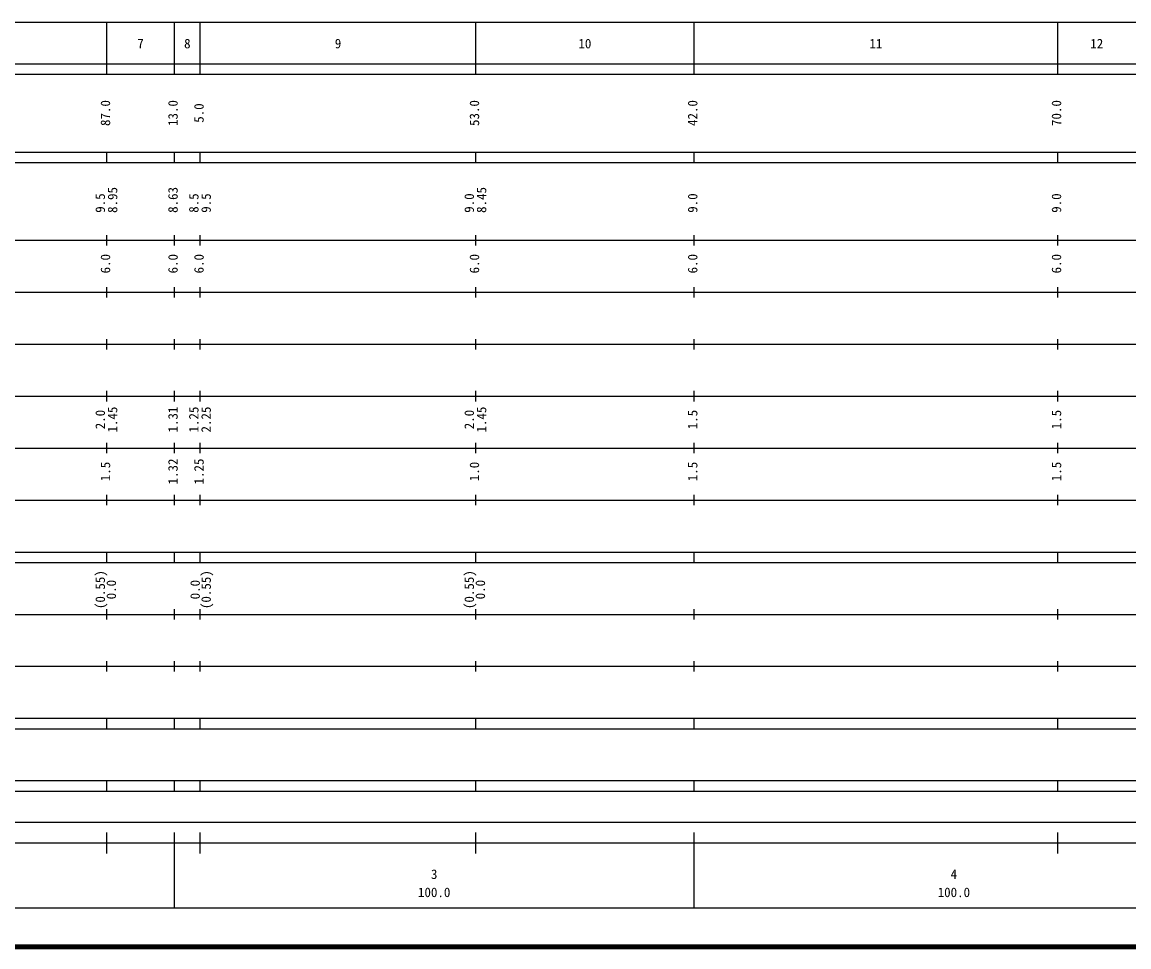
# Model space of a CAD drawing. Units: millimetres on the paper, enlarged 1000 times. Extents: x 40000 to 680000, y 20000 to 380000.
# Drawn here: x 238712 to 451675, y 20000 to 198000 of the extents above; entities that cross this region are included whole.
import ezdxf
from ezdxf.enums import TextEntityAlignment as Align

# ---------------------------------------------------------------- set-up
doc = ezdxf.new("R2010")
doc.units = ezdxf.units.MM
doc.header["$LTSCALE"] = 1000
doc.layers.add('M-TTL', color=2, linetype='Continuous', lineweight=140)
doc.layers.add('M-TTL-BAND', color=7, linetype='Continuous', lineweight=25)
doc.styles.add('ＭＳ ゴシック', font='')
doc.styles.get('ＭＳ ゴシック').set_extended_font_data('MS Gothic')

msp = doc.modelspace()

# ---------------------------------------------------------------- linework, layer by layer
at = {"layer": 'M-TTL'}
msp.add_line((40000, 20000), (680000, 20000), dxfattribs=at)
at = {"layer": 'M-TTL-BAND'}
for p, q in [((68000, 198000), (579000, 198000)), ((255000, 188000), (255000, 198000)), ((268000, 188000), (268000, 198000)), ((273000, 188000), (273000, 198000)), ((326000, 188000), (326000, 198000)), ((368000, 188000), (368000, 198000)), ((438000, 188000), (438000, 198000)), ((40000, 190000), (579000, 190000)), ((40000, 188000), (579000, 188000)), ((40000, 173000), (579000, 173000)), ((255000, 171000), (255000, 173000)), ((268000, 171000), (268000, 173000)), ((273000, 171000), (273000, 173000)), ((326000, 171000), (326000, 173000)), ((368000, 171000), (368000, 173000)), ((438000, 171000), (438000, 173000)), ((40000, 171000), (579000, 171000)), ((40000, 156000), (579000, 156000)), ((255000, 155000), (255000, 157000)), ((268000, 155000), (268000, 157000)), ((273000, 155000), (273000, 157000)), ((326000, 155000), (326000, 157000)), ((368000, 155000), (368000, 157000)), ((438000, 155000), (438000, 157000)), ((255000, 145000), (255000, 147000)), ((268000, 145000), (268000, 147000)), ((273000, 145000), (273000, 147000)), ((326000, 145000), (326000, 147000)), ((368000, 145000), (368000, 147000)), ((438000, 145000), (438000, 147000)), ((46000, 146000), (579000, 146000)), ((255000, 135000), (255000, 137000)), ((268000, 135000), (268000, 137000)), ((273000, 135000), (273000, 137000)), ((326000, 135000), (326000, 137000)), ((368000, 135000), (368000, 137000)), ((438000, 135000), (438000, 137000)), ((52000, 136000), (579000, 136000)), ((46000, 126000), (579000, 126000)), ((255000, 125000), (255000, 127000)), ((268000, 125000), (268000, 127000)), ((273000, 125000), (273000, 127000)), ((326000, 125000), (326000, 127000)), ((368000, 125000), (368000, 127000)), ((438000, 125000), (438000, 127000)), ((52000, 116000), (579000, 116000)), ((255000, 115000), (255000, 117000)), ((268000, 115000), (268000, 117000)), ((273000, 115000), (273000, 117000)), ((326000, 115000), (326000, 117000)), ((368000, 115000), (368000, 117000)), ((438000, 115000), (438000, 117000)), ((255000, 105000), (255000, 107000)), ((268000, 105000), (268000, 107000)), ((273000, 105000), (273000, 107000)), ((326000, 105000), (326000, 107000)), ((368000, 105000), (368000, 107000)), ((438000, 105000), (438000, 107000)), ((46000, 106000), (579000, 106000)), ((40000, 96000), (579000, 96000)), ((255000, 94000), (255000, 96000)), ((268000, 94000), (268000, 96000)), ((273000, 94000), (273000, 96000)), ((326000, 94000), (326000, 96000)), ((368000, 94000), (368000, 96000)), ((438000, 94000), (438000, 96000)), ((40000, 94000), (579000, 94000)), ((49000, 84000), (579000, 84000)), ((255000, 83000), (255000, 85000)), ((268000, 83000), (268000, 85000)), ((273000, 83000), (273000, 85000)), ((326000, 83000), (326000, 85000)), ((368000, 83000), (368000, 85000)), ((438000, 83000), (438000, 85000)), ((255000, 73000), (255000, 75000)), ((268000, 73000), (268000, 75000)), ((273000, 73000), (273000, 75000)), ((326000, 73000), (326000, 75000)), ((368000, 73000), (368000, 75000)), ((438000, 73000), (438000, 75000)), ((40000, 74000), (579000, 74000)), ((40000, 64000), (579000, 64000)), ((255000, 62000), (255000, 64000)), ((268000, 62000), (268000, 64000)), ((273000, 62000), (273000, 64000)), ((326000, 62000), (326000, 64000)), ((368000, 62000), (368000, 64000)), ((438000, 62000), (438000, 64000)), ((40000, 62000), (579000, 62000)), ((40000, 52000), (579000, 52000)), ((255000, 50000), (255000, 52000)), ((268000, 50000), (268000, 52000)), ((273000, 50000), (273000, 52000)), ((326000, 50000), (326000, 52000)), ((368000, 50000), (368000, 52000)), ((438000, 50000), (438000, 52000)), ((40000, 50000), (579000, 50000)), ((71000, 44000), (565000, 44000)), ((255000, 38000), (255000, 42000)), ((268000, 27500), (268000, 42000)), ((273000, 38000), (273000, 42000)), ((326000, 38000), (326000, 42000)), ((368000, 27500), (368000, 42000)), ((438000, 38000), (438000, 42000)), ((40000, 40000), (579000, 40000)), ((68000, 27500), (579000, 27500))]:
    msp.add_line(p, q, dxfattribs=at)

# ---------------------------------------------------------------- texts
at = {"layer": 'M-TTL-BAND', "style": 'ＭＳ ゴシック'}
for s, p in [('7', (261500, 192405)), ('8', (270500, 192405)), ('9', (299500, 192405)), ('10', (347000, 192405)), ('11', (403000, 192405)), ('12', (445500, 192405)), ('3', (318000, 32523)), ('4', (418000, 32523)), ('100.0', (318000, 29033)), ('100.0', (418000, 29033))]:
    msp.add_text(s, height=1833, dxfattribs=at).set_placement(p, align=Align.BOTTOM_CENTER)
for s, p in [('87.0', (256199, 180500)), ('13.0', (269199, 180500)), ('5.0', (274199, 180500)), ('53.0', (327199, 180500)), ('42.0', (369199, 180500)), ('70.0', (439199, 180500)), ('8.95', (257569, 163768)), ('8.63', (269199, 163778)), ('8.45', (328569, 163768)), ('9.5', (255199, 163174)), ('8.5', (273199, 163174)), ('9.5', (275569, 163174)), ('9.0', (326199, 163174)), ('9.0', (369199, 163174)), ('9.0', (439199, 163174)), ('6.0', (256199, 151500)), ('6.0', (269199, 151500)), ('6.0', (274199, 151500)), ('6.0', (327199, 151500)), ('6.0', (369199, 151500)), ('6.0', (439199, 151500)), ('1.45', (257569, 121500)), ('1.31', (269199, 121500)), ('1.25', (273199, 121500)), ('2.25', (275569, 121500)), ('1.45', (328569, 121500)), ('2.0', (255199, 121500)), ('2.0', (326199, 121500)), ('1.5', (369199, 121500)), ('1.5', (439199, 121500)), ('1.5', (256199, 111500)), ('1.32', (269199, 111500)), ('1.25', (274199, 111500)), ('1.0', (327199, 111500)), ('1.5', (369199, 111500)), ('1.5', (439199, 111500)), ('(0.55)', (255199, 88764)), ('(0.55)', (275569, 88764)), ('(0.55)', (326199, 88764)), ('0.0', (257326, 88764)), ('0.0', (273459, 88764)), ('0.0', (328336, 88764))]:
    msp.add_text(s, height=1833, rotation=90, dxfattribs=at).set_placement(p, align=Align.BOTTOM_CENTER)

doc.saveas('drawing.dxf')
